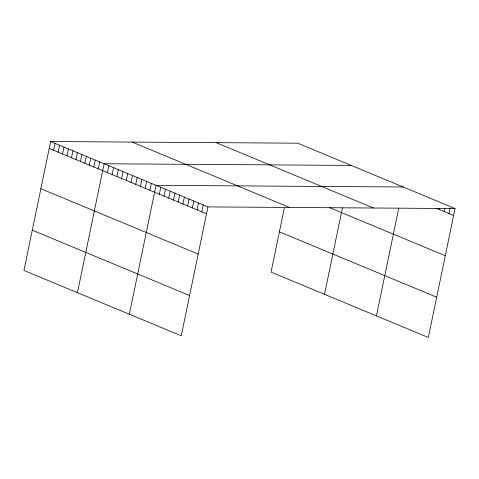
<?xml version="1.0" encoding="UTF-8"?>
<svg xmlns="http://www.w3.org/2000/svg" width="479" height="479" viewBox="0 0 479 479"><rect width="100%" height="100%" fill="white"/><g stroke="black" fill="none" stroke-linecap="round" stroke-linejoin="round"><path stroke-width="0.72" d="M455.05 208.557L297.74 143.197L50.648 141.539L23.95 270.443L181.26 335.803L207.952 206.898L455.05 208.557L428.352 337.461L271.048 272.102L284.292 208.137M53.672 150.292L55.103 143.389M58.133 152.142L59.558 145.239M62.587 153.999L64.018 147.095M67.042 155.849L68.473 148.945M71.503 157.699L72.934 150.795M75.957 159.549L77.388 152.645M80.418 161.405L81.843 154.501M84.873 163.255L86.304 156.352M89.328 165.105L90.759 158.202M93.788 166.961L95.213 160.058M98.243 168.812L99.674 161.908M77.436 292.669L104.129 163.758L351.227 165.417M107.422 172.626L108.847 165.722M112.14 174.584L113.571 167.68M116.858 176.547L118.289 169.644M121.576 178.505L123.007 171.602M126.294 180.469L127.725 173.566M131.018 182.427L132.444 175.524M135.737 184.391L137.168 177.481M140.455 186.349L141.886 179.445M145.173 188.307L146.604 181.403M149.891 190.271L151.322 183.367M129.348 314.236L156.04 185.325L403.138 186.99M159.333 194.193L160.764 187.289M164.052 196.151L165.483 189.247M168.77 198.114L170.201 191.211M173.488 200.072L174.919 193.169M178.206 202.036L179.637 195.133M182.93 203.994L184.355 197.091M187.648 205.958L189.079 199.054M192.366 207.916L193.797 201.012M197.085 209.88L198.516 202.976M201.803 211.838L203.234 204.934M324.528 294.328L342.431 207.886M376.44 315.895L398.791 207.982M439.465 209.58L439.746 208.197M444.183 211.538L444.895 208.084M448.901 213.496L450.044 207.976M436.094 208.179L453.619 215.46M216.203 142.646L373.506 208.006M329.36 207.557L445.284 255.72M132.186 142.083L289.496 207.443M279.383 231.842L436.692 297.202M50.648 141.539L207.952 206.898M49.217 148.442L206.527 213.802M40.877 188.702L198.186 254.062M32.291 230.183L189.594 295.543"/></g></svg>
